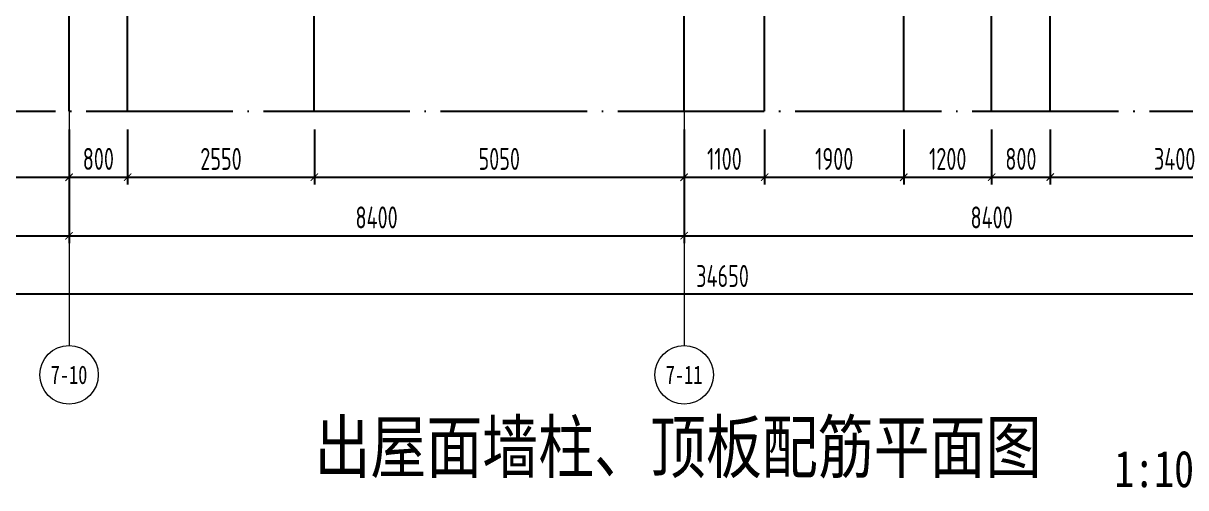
# Model space of a CAD drawing. Header units: millimetres. Extents: x -202076 to 1082610, y -439651 to 179350.
# Drawn here: x 433472 to 449349, y -405334 to -398986 of the extents above; entities that cross this region are included whole.
import ezdxf
from ezdxf.enums import TextEntityAlignment as Align

# ---------------------------------------------------------------- set-up
doc = ezdxf.new("R2010")
doc.units = ezdxf.units.MM
doc.header["$LTSCALE"] = 1000
doc.linetypes.add('DOTE', pattern=[2.42, 2, -0.2, 0.02, -0.2])
for name, color, linetype in [('$0$TK', 7, 'Continuous'), ('02-TEXT_轴号', 7, 'Continuous'), ('A_AXIS-轴线', 36, 'DOTE'), ('AXIS_TEXT', 7, 'Continuous')]:
    doc.layers.add(name, color=color, linetype=linetype)
doc.layers.add('DIM', color=3, linetype='Continuous', lineweight=0)
doc.styles.add('$0$-宋体', font='', dxfattribs={"width": 0.8})
doc.styles.add('_TCH_AXIS', font='STXIHEI.TTF', dxfattribs={"width": 0.75})
doc.styles.add('COMPLEX', font='COMPLEX')
doc.styles.add('TSSD_Dimension', font='tssdeng.shx', dxfattribs={"width": 0.7, "bigfont": 'hztxt.shx'})
doc.styles.get('$0$-宋体').set_extended_font_data('SimSun')
doc.dimstyles.new('TSSD_100_100', dxfattribs={"dimtxt": 300, "dimasz": 100, "dimexe": 100, "dimexo": 250, "dimgap": 100, "dimtad": 1, "dimdec": 0, "dimzin": 0, "dimdsep": 46, "dimtxsty": 'TSSD_Dimension', "dimblk": 'ARCHTICK', "dimcen": 0, "dimdle": 100, "dimclrt": 7, "dimadec": 0, "dimazin": 0, "dimtfac": 1, "dimtdec": 0, "dimtix": 1, "dimtmove": 2, "dimatfit": 3, "dimfxl": 1, "dimtolj": 1, "dimtzin": 0, "dimarcsym": 0})

# ---------------------------------------------------------------- blocks, each defined once
blk = doc.blocks.new('_AXISO')
blk.add_circle((0, 0), 0.5)
at = {"layer": 'AXIS_TEXT', "style": 'COMPLEX', "width": 1.041667}
blk.add_attdef('A', text='', height=0.56, dxfattribs=at).set_placement((-0.25, -0.28), (0.25, -0.28), align=Align.FIT)
blk = doc.blocks.new('_ARCHTICK')
at = {"color": 0, "linetype": 'ByBlock', "const_width": 0.15}
blk.add_lwpolyline([(-0.5, -0.5), (0.5, 0.5)], dxfattribs=at)
blk = doc.blocks.new('*D2798')
at = {"layer": 'Defpoints', "color": 0, "transparency": 16777216}
for p in [(425698, -400190), (434098, -400190), (434098, -401890)]:
    blk.add_point(p, dxfattribs=at)
at = {"layer": 'DIM', "color": 0, "lineweight": -2, "transparency": 16777216}
for p, q in [((425698, -400440), (425698, -401990)), ((434098, -400440), (434098, -401990)), ((425598, -401890), (434198, -401890))]:
    blk.add_line(p, q, dxfattribs=at)
at = {"layer": 'DIM', "color": 0, "lineweight": -2, "transparency": 16777216, "xscale": 100, "yscale": 100, "zscale": 100, "rotation": 180}
blk.add_blockref('_ARCHTICK', (425698, -401890), dxfattribs=at)
at = {"layer": 'DIM', "color": 0, "lineweight": -2, "transparency": 16777216, "xscale": 100, "yscale": 100, "zscale": 100}
blk.add_blockref('_ARCHTICK', (434098, -401890), dxfattribs=at)
at = {"layer": 'DIM', "color": 7, "transparency": 16777216, "insert": (429898, -401640), "char_height": 300, "attachment_point": 5, "style": 'TSSD_Dimension'}
blk.add_mtext('\\A1;8400', dxfattribs=at)
blk = doc.blocks.new('*D2799')
at = {"layer": 'Defpoints', "color": 0, "transparency": 16777216}
for p in [(434098, -400190), (442498, -400190), (442498, -401890)]:
    blk.add_point(p, dxfattribs=at)
at = {"layer": 'DIM', "color": 0, "lineweight": -2, "transparency": 16777216}
for p, q in [((434098, -400440), (434098, -401990)), ((442498, -400440), (442498, -401990)), ((433998, -401890), (442598, -401890))]:
    blk.add_line(p, q, dxfattribs=at)
at = {"layer": 'DIM', "color": 0, "lineweight": -2, "transparency": 16777216, "xscale": 100, "yscale": 100, "zscale": 100, "rotation": 180}
blk.add_blockref('_ARCHTICK', (434098, -401890), dxfattribs=at)
at = {"layer": 'DIM', "color": 0, "lineweight": -2, "transparency": 16777216, "xscale": 100, "yscale": 100, "zscale": 100}
blk.add_blockref('_ARCHTICK', (442498, -401890), dxfattribs=at)
at = {"layer": 'DIM', "color": 7, "transparency": 16777216, "insert": (438298, -401640), "char_height": 300, "attachment_point": 5, "style": 'TSSD_Dimension'}
blk.add_mtext('\\A1;8400', dxfattribs=at)
blk = doc.blocks.new('*D2800')
at = {"layer": 'Defpoints', "color": 0, "transparency": 16777216}
for p in [(442498, -400190), (450898, -400190), (450898, -401890)]:
    blk.add_point(p, dxfattribs=at)
at = {"layer": 'DIM', "color": 0, "lineweight": -2, "transparency": 16777216}
for p, q in [((442498, -400440), (442498, -401990)), ((450898, -400440), (450898, -401990)), ((442398, -401890), (450998, -401890))]:
    blk.add_line(p, q, dxfattribs=at)
at = {"layer": 'DIM', "color": 0, "lineweight": -2, "transparency": 16777216, "xscale": 100, "yscale": 100, "zscale": 100, "rotation": 180}
blk.add_blockref('_ARCHTICK', (442498, -401890), dxfattribs=at)
at = {"layer": 'DIM', "color": 0, "lineweight": -2, "transparency": 16777216, "xscale": 100, "yscale": 100, "zscale": 100}
blk.add_blockref('_ARCHTICK', (450898, -401890), dxfattribs=at)
at = {"layer": 'DIM', "color": 7, "transparency": 16777216, "insert": (446698, -401640), "char_height": 300, "attachment_point": 5, "style": 'TSSD_Dimension'}
blk.add_mtext('\\A1;8400', dxfattribs=at)
blk = doc.blocks.new('*D2816')
at = {"layer": 'Defpoints', "color": 0, "transparency": 16777216}
for p in [(434098, -400190), (434898, -400190), (434898, -401090)]:
    blk.add_point(p, dxfattribs=at)
at = {"layer": 'DIM', "color": 0, "lineweight": -2, "transparency": 16777216}
for p, q in [((434098, -400440), (434098, -401190)), ((434898, -400440), (434898, -401190)), ((433998, -401090), (434998, -401090))]:
    blk.add_line(p, q, dxfattribs=at)
at = {"layer": 'DIM', "color": 0, "lineweight": -2, "transparency": 16777216, "xscale": 100, "yscale": 100, "zscale": 100, "rotation": 180}
blk.add_blockref('_ARCHTICK', (434098, -401090), dxfattribs=at)
at = {"layer": 'DIM', "color": 0, "lineweight": -2, "transparency": 16777216, "xscale": 100, "yscale": 100, "zscale": 100}
blk.add_blockref('_ARCHTICK', (434898, -401090), dxfattribs=at)
at = {"layer": 'DIM', "color": 7, "transparency": 16777216, "insert": (434498, -400840), "char_height": 300, "attachment_point": 5, "style": 'TSSD_Dimension'}
blk.add_mtext('\\A1;800', dxfattribs=at)
blk = doc.blocks.new('*D2817')
at = {"layer": 'Defpoints', "color": 0, "transparency": 16777216}
for p in [(442498, -400190), (443598, -400190), (443598, -401090)]:
    blk.add_point(p, dxfattribs=at)
at = {"layer": 'DIM', "color": 0, "lineweight": -2, "transparency": 16777216}
for p, q in [((442498, -400440), (442498, -401190)), ((443598, -400440), (443598, -401190)), ((442398, -401090), (443698, -401090))]:
    blk.add_line(p, q, dxfattribs=at)
at = {"layer": 'DIM', "color": 0, "lineweight": -2, "transparency": 16777216, "xscale": 100, "yscale": 100, "zscale": 100, "rotation": 180}
blk.add_blockref('_ARCHTICK', (442498, -401090), dxfattribs=at)
at = {"layer": 'DIM', "color": 0, "lineweight": -2, "transparency": 16777216, "xscale": 100, "yscale": 100, "zscale": 100}
blk.add_blockref('_ARCHTICK', (443598, -401090), dxfattribs=at)
at = {"layer": 'DIM', "color": 7, "transparency": 16777216, "insert": (443048, -400840), "char_height": 300, "attachment_point": 5, "style": 'TSSD_Dimension'}
blk.add_mtext('\\A1;1100', dxfattribs=at)
blk = doc.blocks.new('*D2820')
at = {"layer": 'Defpoints', "color": 0, "transparency": 16777216}
for p in [(425698, -400190), (460348, -400190), (425698, -402690)]:
    blk.add_point(p, dxfattribs=at)
at = {"layer": 'DIM', "color": 0, "lineweight": -2, "transparency": 16777216}
for p, q in [((425698, -400440), (425698, -402790)), ((460348, -400440), (460348, -402790)), ((460448, -402690), (425598, -402690))]:
    blk.add_line(p, q, dxfattribs=at)
at = {"layer": 'DIM', "color": 0, "lineweight": -2, "transparency": 16777216, "xscale": 100, "yscale": 100, "zscale": 100, "rotation": 180}
blk.add_blockref('_ARCHTICK', (425698, -402690), dxfattribs=at)
at = {"layer": 'DIM', "color": 0, "lineweight": -2, "transparency": 16777216, "xscale": 100, "yscale": 100, "zscale": 100}
blk.add_blockref('_ARCHTICK', (460348, -402690), dxfattribs=at)
at = {"layer": 'DIM', "color": 7, "transparency": 16777216, "insert": (443023, -402440), "char_height": 300, "attachment_point": 5, "style": 'TSSD_Dimension'}
blk.add_mtext('\\A1;34650', dxfattribs=at)
blk = doc.blocks.new('*D2821')
at = {"layer": 'Defpoints', "color": 0, "transparency": 16777216}
for p in [(437448, -400190), (442498, -400190), (442498, -401090)]:
    blk.add_point(p, dxfattribs=at)
at = {"layer": 'DIM', "color": 0, "lineweight": -2, "transparency": 16777216}
for p, q in [((437448, -400440), (437448, -401190)), ((442498, -400440), (442498, -401190)), ((437348, -401090), (442598, -401090))]:
    blk.add_line(p, q, dxfattribs=at)
at = {"layer": 'DIM', "color": 0, "lineweight": -2, "transparency": 16777216, "xscale": 100, "yscale": 100, "zscale": 100, "rotation": 180}
blk.add_blockref('_ARCHTICK', (437448, -401090), dxfattribs=at)
at = {"layer": 'DIM', "color": 0, "lineweight": -2, "transparency": 16777216, "xscale": 100, "yscale": 100, "zscale": 100}
blk.add_blockref('_ARCHTICK', (442498, -401090), dxfattribs=at)
at = {"layer": 'DIM', "color": 7, "transparency": 16777216, "insert": (439973, -400840), "char_height": 300, "attachment_point": 5, "style": 'TSSD_Dimension'}
blk.add_mtext('\\A1;5050', dxfattribs=at)
blk = doc.blocks.new('*D2822')
at = {"layer": 'Defpoints', "color": 0, "transparency": 16777216}
for p in [(431998, -400190), (434098, -400190), (434098, -401090)]:
    blk.add_point(p, dxfattribs=at)
at = {"layer": 'DIM', "color": 0, "lineweight": -2, "transparency": 16777216}
for p, q in [((431998, -400440), (431998, -401190)), ((434098, -400440), (434098, -401190)), ((431898, -401090), (434198, -401090))]:
    blk.add_line(p, q, dxfattribs=at)
at = {"layer": 'DIM', "color": 0, "lineweight": -2, "transparency": 16777216, "xscale": 100, "yscale": 100, "zscale": 100, "rotation": 180}
blk.add_blockref('_ARCHTICK', (431998, -401090), dxfattribs=at)
at = {"layer": 'DIM', "color": 0, "lineweight": -2, "transparency": 16777216, "xscale": 100, "yscale": 100, "zscale": 100}
blk.add_blockref('_ARCHTICK', (434098, -401090), dxfattribs=at)
at = {"layer": 'DIM', "color": 7, "transparency": 16777216, "insert": (433048, -400840), "char_height": 300, "attachment_point": 5, "style": 'TSSD_Dimension'}
blk.add_mtext('\\A1;2100', dxfattribs=at)
blk = doc.blocks.new('*D2823')
at = {"layer": 'Defpoints', "color": 0, "transparency": 16777216}
for p in [(434898, -400190), (437448, -400190), (437448, -401090)]:
    blk.add_point(p, dxfattribs=at)
at = {"layer": 'DIM', "color": 0, "lineweight": -2, "transparency": 16777216}
for p, q in [((434898, -400440), (434898, -401190)), ((437448, -400440), (437448, -401190)), ((434798, -401090), (437548, -401090))]:
    blk.add_line(p, q, dxfattribs=at)
at = {"layer": 'DIM', "color": 0, "lineweight": -2, "transparency": 16777216, "xscale": 100, "yscale": 100, "zscale": 100, "rotation": 180}
blk.add_blockref('_ARCHTICK', (434898, -401090), dxfattribs=at)
at = {"layer": 'DIM', "color": 0, "lineweight": -2, "transparency": 16777216, "xscale": 100, "yscale": 100, "zscale": 100}
blk.add_blockref('_ARCHTICK', (437448, -401090), dxfattribs=at)
at = {"layer": 'DIM', "color": 7, "transparency": 16777216, "insert": (436173, -400840), "char_height": 300, "attachment_point": 5, "style": 'TSSD_Dimension'}
blk.add_mtext('\\A1;2550', dxfattribs=at)
blk = doc.blocks.new('*D2824')
at = {"layer": 'Defpoints', "color": 0, "transparency": 16777216}
for p in [(443598, -400190), (445498, -400190), (445498, -401090)]:
    blk.add_point(p, dxfattribs=at)
at = {"layer": 'DIM', "color": 0, "lineweight": -2, "transparency": 16777216}
for p, q in [((443598, -400440), (443598, -401190)), ((445498, -400440), (445498, -401190)), ((443498, -401090), (445598, -401090))]:
    blk.add_line(p, q, dxfattribs=at)
at = {"layer": 'DIM', "color": 0, "lineweight": -2, "transparency": 16777216, "xscale": 100, "yscale": 100, "zscale": 100, "rotation": 180}
blk.add_blockref('_ARCHTICK', (443598, -401090), dxfattribs=at)
at = {"layer": 'DIM', "color": 0, "lineweight": -2, "transparency": 16777216, "xscale": 100, "yscale": 100, "zscale": 100}
blk.add_blockref('_ARCHTICK', (445498, -401090), dxfattribs=at)
at = {"layer": 'DIM', "color": 7, "transparency": 16777216, "insert": (444548, -400840), "char_height": 300, "attachment_point": 5, "style": 'TSSD_Dimension'}
blk.add_mtext('\\A1;1900', dxfattribs=at)
blk = doc.blocks.new('*D2825')
at = {"layer": 'Defpoints', "color": 0, "transparency": 16777216}
for p in [(446698, -400190), (447498, -400190), (447498, -401090)]:
    blk.add_point(p, dxfattribs=at)
at = {"layer": 'DIM', "color": 0, "lineweight": -2, "transparency": 16777216}
for p, q in [((446698, -400440), (446698, -401190)), ((447498, -400440), (447498, -401190)), ((446598, -401090), (447598, -401090))]:
    blk.add_line(p, q, dxfattribs=at)
at = {"layer": 'DIM', "color": 0, "lineweight": -2, "transparency": 16777216, "xscale": 100, "yscale": 100, "zscale": 100, "rotation": 180}
blk.add_blockref('_ARCHTICK', (446698, -401090), dxfattribs=at)
at = {"layer": 'DIM', "color": 0, "lineweight": -2, "transparency": 16777216, "xscale": 100, "yscale": 100, "zscale": 100}
blk.add_blockref('_ARCHTICK', (447498, -401090), dxfattribs=at)
at = {"layer": 'DIM', "color": 7, "transparency": 16777216, "insert": (447098, -400840), "char_height": 300, "attachment_point": 5, "style": 'TSSD_Dimension'}
blk.add_mtext('\\A1;800', dxfattribs=at)
blk = doc.blocks.new('*D2834')
at = {"layer": 'Defpoints', "color": 0, "transparency": 16777216}
for p in [(445498, -400190), (446698, -400190), (446698, -401090)]:
    blk.add_point(p, dxfattribs=at)
at = {"layer": 'DIM', "color": 0, "lineweight": -2, "transparency": 16777216}
for p, q in [((445498, -400440), (445498, -401190)), ((446698, -400440), (446698, -401190)), ((445398, -401090), (446798, -401090))]:
    blk.add_line(p, q, dxfattribs=at)
at = {"layer": 'DIM', "color": 0, "lineweight": -2, "transparency": 16777216, "xscale": 100, "yscale": 100, "zscale": 100, "rotation": 180}
blk.add_blockref('_ARCHTICK', (445498, -401090), dxfattribs=at)
at = {"layer": 'DIM', "color": 0, "lineweight": -2, "transparency": 16777216, "xscale": 100, "yscale": 100, "zscale": 100}
blk.add_blockref('_ARCHTICK', (446698, -401090), dxfattribs=at)
at = {"layer": 'DIM', "color": 7, "transparency": 16777216, "insert": (446098, -400840), "char_height": 300, "attachment_point": 5, "style": 'TSSD_Dimension'}
blk.add_mtext('\\A1;1200', dxfattribs=at)
blk = doc.blocks.new('*D2840')
at = {"layer": 'Defpoints', "color": 0, "transparency": 16777216}
for p in [(447498, -400190), (450898, -400190), (450898, -401090)]:
    blk.add_point(p, dxfattribs=at)
at = {"layer": 'DIM', "color": 0, "lineweight": -2, "transparency": 16777216}
for p, q in [((447498, -400440), (447498, -401190)), ((450898, -400440), (450898, -401190)), ((447398, -401090), (450998, -401090))]:
    blk.add_line(p, q, dxfattribs=at)
at = {"layer": 'DIM', "color": 0, "lineweight": -2, "transparency": 16777216, "xscale": 100, "yscale": 100, "zscale": 100, "rotation": 180}
blk.add_blockref('_ARCHTICK', (447498, -401090), dxfattribs=at)
at = {"layer": 'DIM', "color": 0, "lineweight": -2, "transparency": 16777216, "xscale": 100, "yscale": 100, "zscale": 100}
blk.add_blockref('_ARCHTICK', (450898, -401090), dxfattribs=at)
at = {"layer": 'DIM', "color": 7, "transparency": 16777216, "insert": (449198, -400840), "char_height": 300, "attachment_point": 5, "style": 'TSSD_Dimension'}
blk.add_mtext('\\A1;3400', dxfattribs=at)

msp = doc.modelspace()

# ---------------------------------------------------------------- linework, layer by layer
at = {"layer": 'A_AXIS-轴线'}
for p, q in [((434097.6, -400189.5), (434097.6, -387589.5)), ((434897.6, -400189.5), (434897.6, -387589.5)), ((437447.6, -400189.5), (437447.6, -387589.5)), ((442497.6, -400189.5), (442497.6, -387589.5)), ((443597.6, -400189.5), (443597.6, -387589.5)), ((446697.6, -400189.5), (446697.6, -387589.5)), ((447498, -400189.5), (447498, -387589.5)), ((445497.6, -400189.5), (445497.6, -394758.5)), ((424652.8, -400189.5), (461977.8, -400189.5))]:
    msp.add_line(p, q, dxfattribs=at)
at = {"layer": 'DIM'}
for p, q in [((434097.6, -400189.5), (434097.6, -403389.5)), ((442497.6, -400189.5), (442497.6, -403389.5))]:
    msp.add_line(p, q, dxfattribs=at)

# ---------------------------------------------------------------- block references
ref = msp.add_blockref('_AXISO', (434097.6, -403789.5), dxfattribs=dict(at, xscale=800, yscale=800, zscale=800))
ref.add_attrib('A', '7-10', dxfattribs={"layer": '02-TEXT_轴号', "height": 252.11, "style": '_TCH_AXIS', "width": 0.743037}).set_placement((433847.6, -403915.6), (434347.7, -403915.6), align=Align.FIT)
ref = msp.add_blockref('_AXISO', (442497.6, -403789.5), dxfattribs=dict(at, xscale=800, yscale=800, zscale=800))
ref.add_attrib('A', '7-11', dxfattribs={"layer": '02-TEXT_轴号', "height": 252.11, "style": '_TCH_AXIS', "width": 0.743037}).set_placement((442247.6, -403915.6), (442747.7, -403915.6), align=Align.FIT)

# ---------------------------------------------------------------- texts
at = {"layer": '$0$TK', "style": '$0$-宋体', "width": 0.8}
for s, height, p in [('出屋面墙柱、顶板配筋平面图', 699.93, (437449.8, -405125)), ('1:100', 500, (448373.9, -405325.4))]:
    msp.add_text(s, height=height, dxfattribs=at).set_placement(p)

# ---------------------------------------------------------------- dimensions: what is measured, and where the dimension line sits
at = {"layer": 'DIM'}
for base, p1, p2, picture, middle in [((434097.6, -401889.5), (425697.6, -400189.5), (434097.6, -400189.5), '*D2798', (429897.6, -401639.5)), ((425697.6, -402689.5), (460347.6, -400189.5), (425697.6, -400189.5), '*D2820', (443022.6, -402439.5)), ((434097.6, -401089.5), (431997.6, -400189.5), (434097.6, -400189.5), '*D2822', (433047.6, -400839.5)), ((442497.6, -401889.5), (434097.6, -400189.5), (442497.6, -400189.5), '*D2799', (438297.6, -401639.5)), ((434897.6, -401089.5), (434097.6, -400189.5), (434897.6, -400189.5), '*D2816', (434497.6, -400839.5)), ((437447.6, -401089.5), (434897.6, -400189.5), (437447.6, -400189.5), '*D2823', (436172.6, -400839.5)), ((442497.8, -401089.5), (437447.6, -400189.5), (442497.8, -400189.5), '*D2821', (439972.7, -400839.5)), ((450897.6, -401889.5), (442497.6, -400189.5), (450897.6, -400189.5), '*D2800', (446697.6, -401639.5)), ((443597.6, -401089.5), (442497.8, -400189.5), (443597.6, -400189.5), '*D2817', (443047.7, -400839.5)), ((445497.6, -401089.5), (443597.6, -400189.5), (445497.6, -400189.5), '*D2824', (444547.6, -400839.5)), ((446697.6, -401089.5), (445497.6, -400189.5), (446697.6, -400189.5), '*D2834', (446097.6, -400839.5)), ((447498, -401089.5), (446697.6, -400189.5), (447498, -400189.5), '*D2825', (447097.8, -400839.5)), ((450897.6, -401089.5), (447498, -400189.5), (450897.6, -400189.5), '*D2840', (449197.8, -400839.5))]:
    dim = msp.add_linear_dim(base=base, p1=p1, p2=p2, dimstyle='TSSD_100_100', dxfattribs=at)
    dim.commit()
    dim.dimension.update_dxf_attribs({"geometry": picture, "text_midpoint": middle})

doc.saveas('drawing.dxf')
